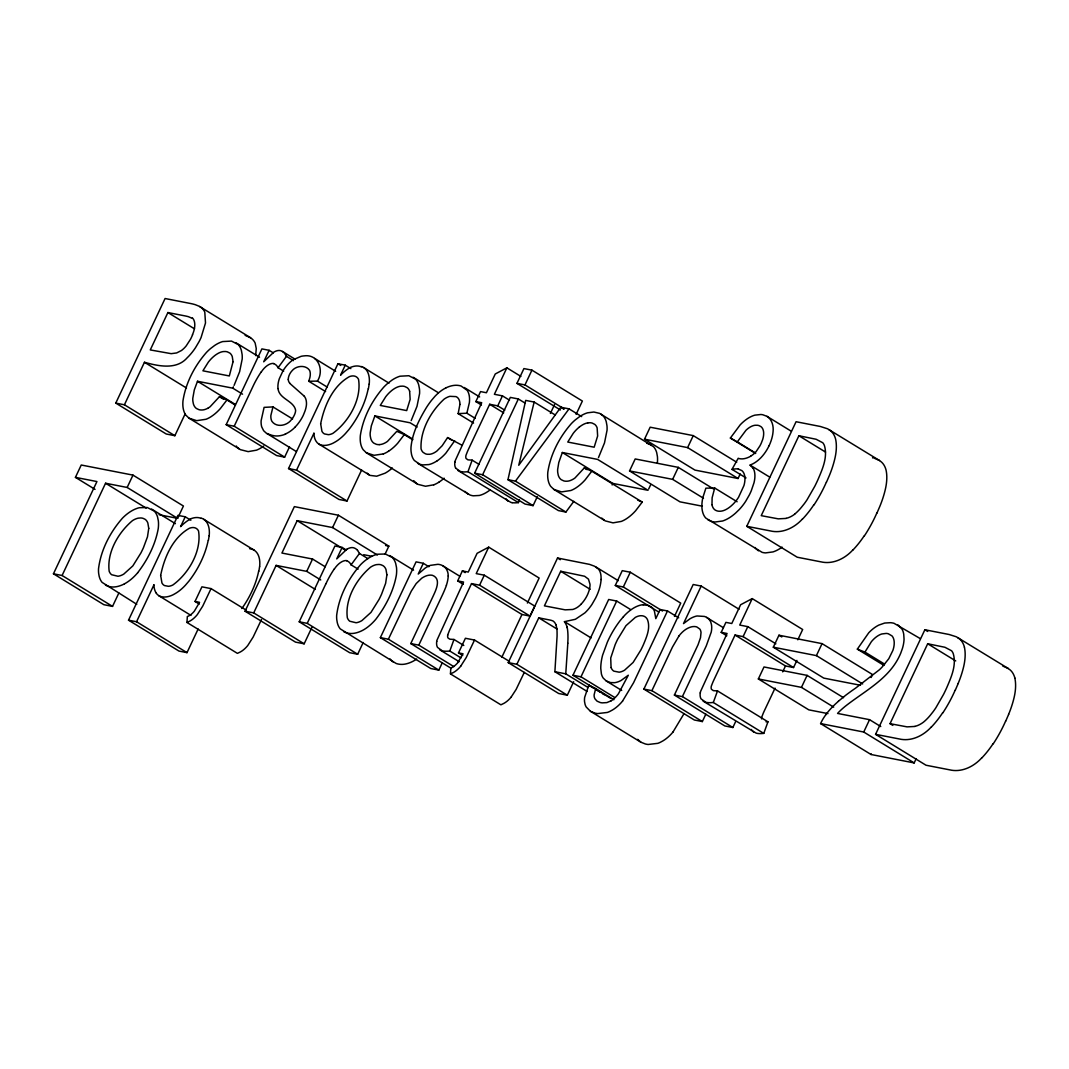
<?xml version="1.0" encoding="UTF-8"?>
<svg xmlns="http://www.w3.org/2000/svg" width="1069" height="1069" viewBox="0 0 1069 1069"><rect width="100%" height="100%" fill="white"/><g stroke="black" fill="none" stroke-linecap="round" stroke-linejoin="round"><path stroke-width="1.5" d="M459.911 404.456L458.147 413.623L473.567 423.07M601.045 579.505L601.085 577.714A25.803 13.991 -58.5 0 0 598.44 569.042L594.551 566.223L589.553 564.379L557.537 558.018L508.229 662.606L558.686 693.5L567.318 695.197L573.679 681.715M261.491 619.512L253.166 637.03L247.714 645.596A19.282 10.449 -58.5 0 1 240.538 651.863L237.412 653.373L186.968 622.465L187.329 616.546A13.87 7.523 -58.5 0 0 194.304 611.241L199.569 602.341L195.026 601.446L201.921 586.828L211.047 588.605L246.084 610.065M511.209 697.068A19.282 10.449 -58.5 0 1 504.007 703.308L500.893 704.818L450.45 673.911L450.811 667.991A13.87 7.523 -58.5 0 0 457.773 662.686M588.177 687.567L565.755 673.831L567.826 643.15M587.122 691.456L554.891 671.72L557.056 636.523A121.305 65.757 -58.5 0 0 557.069 632.634A55.588 30.132 -58.5 0 0 556.829 628.438L555.987 624.79M657.355 462.81L657.488 461.18A35.21 19.082 -58.5 0 0 657.422 456.597L656.7 452.628A34.529 18.721 -58.5 0 0 653.493 446.695L599.615 413.369L593.883 412.033L587.522 412.821A35.357 19.175 -58.5 0 0 579.558 416.669L575.429 419.783A35.985 19.509 -58.5 0 0 571.34 423.631C559.421 437.168 550.602 454.098 547.836 472.004A35.277 19.122 -58.5 0 0 547.836 478.164A35.972 19.496 -58.5 0 0 548.303 480.863A34.93 18.935 -58.5 0 0 550.682 486.355L553.876 489.428L605.295 520.91L613.005 522.861L621.289 521.418A32.551 17.652 -58.5 0 0 626.474 518.732A33.901 18.373 -58.5 0 0 635.561 510.822L642.242 502.096L591.798 471.202L584.289 467.941L574.988 477.977A19.055 10.329 -58.5 0 1 573.158 479.193A21.166 11.478 -58.5 0 1 566.73 481.224L565.595 481.21A29.157 15.808 -58.5 0 1 563.764 480.89L561.292 479.727A22.877 12.4 -58.5 0 1 558.218 475.05L557.737 472.498A23.825 12.908 -58.5 0 1 557.644 469.532L558.78 462.53L562.334 452.508L597.598 459.403L648.041 490.297L612.791 483.415L562.334 452.508M209.136 535.743L208.442 540.299M259.593 566.65L258.885 571.207M369.139 384.118L368.444 388.675M255.678 355.603L256.253 348.521L255.157 343.096A36.132 19.589 -58.5 0 0 249.518 337.296L245.763 335.599A152.145 82.487 -58.5 0 0 245.148 335.412M573.839 501.334L565.889 512.051L558.406 510.581L507.962 479.687L525.694 400.407L534.153 402.051L555.172 414.932M534.153 402.051L518.746 465.269L560.811 407.262L569.055 408.866L581.67 416.603M737.116 501.762L714.693 488.025L712.128 497.78L711.981 504.675M458.147 413.623L466.846 413.222L469.385 402.612A29.317 15.901 -58.5 0 0 467.153 390.319L461.1 386.029A50.55 27.406 -58.5 0 0 458.507 385.441A41.718 22.609 -58.5 0 0 445.826 387.913M288.283 379.321A8.298 4.503 -58.5 0 1 292.131 370.662C296.193 365.665 305.587 364.623 309.475 370.221A13.817 7.496 -58.5 0 1 309.983 371.531A14.712 7.977 -58.5 0 1 309.85 377.758L308.781 381.272L317.426 381.085C324.375 370.328 318.268 353.719 303.984 355.897A40.154 21.768 -58.5 0 0 301.057 356.351L293.24 359.718A23.251 12.601 -58.5 0 0 287.748 364.516L286.866 365.504A21.58 11.706 -58.5 0 0 282.938 370.943L279.343 378.68A21.006 11.398 -58.5 0 0 278.1 383.865L277.967 385.107A19.616 10.637 -58.5 0 0 278.02 388.582M292.585 418.941L272.956 406.915L270.885 415.413A17.211 9.327 -58.5 0 0 270.938 418.126A16.837 9.127 -58.5 0 0 272.007 421.453C276.791 427.988 287.294 425.609 291.516 419.556A11.011 5.973 -58.5 0 0 293.04 417.458A11.385 6.173 -58.5 0 0 294.777 414.077L295.138 413.048A8.218 4.463 -58.5 0 0 295.619 410.242C293.734 400.608 279.103 399.044 278.02 388.582M461.688 471.79A54.519 29.558 -58.5 0 0 467.981 471.656L472.151 460.151L479.153 464.44M463.799 645.476L453.991 639.476L449.795 651.034L461.006 657.903M512.131 502.684A54.519 29.558 -58.5 0 0 518.425 502.564L519.454 499.731M717.513 690.921L713.317 702.493L763.774 733.401L767.956 721.829L717.513 690.921L713.33 690.641L711.46 689.278A6.12 3.314 -58.5 0 1 711.246 686.512A4.316 2.338 -58.5 0 1 711.366 686.031L712.769 682.423A70.688 38.324 -58.5 0 1 714.159 679.363L735.044 635.053L743.102 636.63L793.545 667.537L796.913 660.401M673.016 732.024A29.117 15.781 -58.5 0 1 662.927 740.884L660.375 742.274A33.78 18.307 -58.5 0 1 657.782 743.343L648.148 744.478A65.369 35.437 -58.5 0 1 645.329 743.971L640.879 742.193L590.435 711.299L586.213 707.01A30.747 16.663 -58.5 0 1 585.117 704.538L584.543 701.692A20.485 11.104 -58.5 0 1 584.676 697.322L588.752 685.189L595.674 688.556L594.137 694.81A10.69 5.799 -58.5 0 0 594.417 697.509A16.81 9.113 -58.5 0 0 595.045 698.952L597.103 701.184L600.257 702.533A45.513 24.667 -58.5 0 0 602.261 702.867L606.871 702.6L611.161 700.77M958.185 683.519L955.272 690.267M1008.628 714.413L1005.715 721.161M192.58 334.771L191.899 336.374A30.213 16.382 -58.5 0 1 190.442 339.381L186.22 345.875A17.705 9.608 -58.5 0 1 181.383 350.552L176.639 352.944L171.174 353.665L150.275 349.924L167.9 312.549L185.311 315.956A138.689 75.191 -58.5 0 1 188.411 316.691L192.206 318.308M242.556 394.167L232.748 388.154L197.484 381.272L194.291 389.971L192.794 398.296A23.825 12.908 -58.5 0 0 192.888 401.263L193.369 403.815A22.877 12.4 -58.5 0 0 196.429 408.492L198.914 409.654A29.157 15.808 -58.5 0 0 200.745 409.975L201.867 410.002A21.166 11.478 -58.5 0 0 208.308 407.984M417.124 427.079L410.122 422.789L374.858 415.908L371.304 425.916L370.168 432.932A23.825 12.908 -58.5 0 0 370.248 435.885L370.743 438.45A22.877 12.4 -58.5 0 0 373.803 443.127L376.288 444.29A29.157 15.808 -58.5 0 0 378.119 444.61L379.241 444.637M612.136 484.965L612.791 483.415M826.457 482.239L829.384 475.491A72.518 39.312 -58.5 0 0 834.862 458.601A48.399 26.244 -58.5 0 0 835.611 439.159A40.809 22.128 -58.5 0 0 828.983 429.685M876.914 513.147L879.827 506.399A72.518 39.312 -58.5 0 0 885.306 489.508A48.399 26.244 -58.5 0 0 886.054 470.053A40.809 22.128 -58.5 0 0 879.44 460.592M650.767 484.564L648.696 488.987M95.047 489.375L75.431 477.362L81.244 465.015L132.984 475.117L183.427 506.025L177.614 518.358L159.107 514.75M115.773 403.107L165.08 298.518L191.257 303.649A152.145 82.487 -58.5 0 1 195.306 304.692L199.155 306.255A36.132 19.589 -58.5 0 1 204.794 312.095L205.502 322.985L201.079 337.523A44.551 24.159 -58.5 0 1 199.008 341.746L195.44 347.772A34.836 18.881 -58.5 0 1 187.062 357.915C176.278 370.181 157.985 366.039 144.449 362.271L124.418 404.79L115.773 403.107L166.23 434.001L174.862 435.698L185.231 413.703M118.846 593.001L112.539 606.39L103.893 604.707L53.45 573.799L96.932 481.558L75.431 477.362M53.45 573.799L62.082 575.496L105.564 483.241L127.158 487.464L177.614 518.358M127.158 487.464L132.984 475.117M198.126 629.04L186.995 652.638L178.991 651.074L128.534 620.18L177.935 515.378L185.244 516.795L190.843 520.229M289.499 446.842L284.648 457.131L276.63 455.568L226.187 424.66L261.905 348.895L269.107 350.311L273.317 352.877M185.244 516.795L180.594 526.643A32.952 17.866 -58.5 0 1 190.523 518.999M128.534 620.18L136.551 621.744L153.936 584.85M269.107 350.311L263.696 361.79L273.811 352.155A16.289 8.833 -58.5 0 1 280.172 350.565A25.349 13.737 -58.5 0 1 284.501 353.238L286.452 356.338L293.454 360.627M226.187 424.66L234.205 426.224L252.899 386.564A56.59 30.68 -58.5 0 1 261.264 371.812M211.047 588.605L202.722 606.136L197.257 614.702A19.282 10.449 -58.5 0 1 190.082 620.969L186.968 622.465M361.616 470.026L347.011 501.014L338.993 499.45L288.55 468.543L337.938 363.741L345.247 365.17L350.846 368.605M340.61 375.019L345.247 365.17M288.55 468.543L296.554 470.119L313.939 433.226M311.854 627.476L304.157 643.805L295.512 642.122L245.068 611.214L294.363 506.626L338.405 515.231L388.849 546.125L384.974 554.357M245.068 611.214L253.7 612.911L276.109 565.394L306.736 571.367L320.74 579.959M377.424 555.038L332.579 527.565L297.182 520.656L281.922 553.047L312.549 559.034L325.163 566.757M306.736 571.367L312.549 559.034M332.579 527.565L338.405 515.231M363.206 642.509L357.674 654.255L349.657 652.691L299.213 621.797L334.918 546.018L342.133 547.435L346.343 550.014M342.133 547.435L336.722 558.913L346.824 549.279M299.213 621.797L307.217 623.361L325.925 583.687M481.438 405.017L475.839 401.583L480.542 391.588L486.422 392.737L495.268 373.976L506.866 367.83L520.884 376.408M504.742 410.149L497.74 405.859L489.682 404.282L468.797 448.579A70.688 38.324 -58.5 0 0 467.407 451.639L466.004 455.26A4.316 2.338 -58.5 0 0 465.897 455.728A6.12 3.314 -58.5 0 0 466.097 458.494L467.968 459.857L472.151 460.151M506.866 367.83L494.386 394.287L502.443 395.864L509.459 400.153M442.312 662.713L438.824 670.103L430.82 668.539L380.364 637.632L416.082 561.866L423.297 563.283L428.896 566.717M423.297 563.283L418.22 574.053L425.034 568.187A28.529 15.46 -58.5 0 1 430.299 565.381L437.916 564.312A35.892 19.456 -58.5 0 1 446.495 569.216L447.123 570.592A20.004 10.837 -58.5 0 1 448.205 575.977M497.74 405.859L502.443 395.864M380.364 637.632L388.381 639.209L411.271 591.17L416.188 583.567L421.694 578.249A23.197 12.574 -58.5 0 1 430.259 575.109L430.914 575.135A27.34 14.819 -58.5 0 1 432.611 575.389C442.005 579.091 435.297 591.344 432.504 597.491L410.777 643.578L451.412 668.472M537.279 496.724L533.084 505.637L525.066 504.074L474.623 473.166L510.327 397.401L518.345 398.964L525.347 403.267M560.397 409.962L516.955 383.357L523.917 368.578L531.934 370.141L582.378 401.049L576.111 414.344M474.623 473.166L482.627 474.743L518.345 398.964M516.955 383.357L524.973 384.92L531.934 370.141M410.777 643.578L418.794 645.141L442.673 594.417A109.345 59.276 -58.5 0 0 444.544 590.182L445.84 586.975A20.872 11.318 -58.5 0 0 446.414 585.277M463.278 584.329L457.679 580.895L462.383 570.913L468.262 572.062L477.108 553.301L488.707 547.154L539.15 578.048L527.378 603.05M550.388 413.436L554.544 404.603M488.707 547.154L476.226 573.612L484.284 575.189L534.741 606.096L530.024 616.078L479.58 585.184L471.523 583.607L450.637 627.904A70.688 38.324 -58.5 0 0 449.247 630.964L447.844 634.585A4.316 2.338 -58.5 0 0 447.737 635.053M479.58 585.184L484.284 575.189M462.703 655.471L458.507 652.892L465.403 638.273L474.529 640.05L509.552 661.511M474.529 640.05L466.191 657.582L460.739 666.147M501.789 657.328L521.966 614.501L530.024 616.078M508.229 662.606L516.875 664.29L538.763 617.842L549.586 619.967A51.673 28.008 -58.5 0 1 553.034 620.995L553.354 621.236A23.491 12.734 -58.5 0 1 555.96 624.817M581.202 604.052A19.362 10.49 -58.5 0 0 587.068 595.633A21.554 11.679 -58.5 0 0 588.164 593.175L589.099 590.556A16.93 9.18 -58.5 0 0 589.994 584.249L588.458 579.144L584.623 576.258L560.717 571.26L544.415 605.856L565.14 609.838L572.623 609.49A22.743 12.32 -58.5 0 0 573.692 609.156A17.852 9.674 -58.5 0 0 581.215 604.105M524.278 672.414L516.153 689.398L511.182 697.041M702.346 506.198L679.991 501.842L629.547 470.935L635.2 458.948L678.294 467.367L713.33 488.827M740.176 474.008L738.064 478.498L694.957 470.093L644.513 439.185L650.166 427.199L693.26 435.618L736.701 462.222M603.798 694.128L572.971 675.247L608.675 599.482L616.693 601.045L630.71 609.624M658.745 612.029L615.303 585.424L622.265 570.659L630.282 572.222L680.726 603.116L674.459 616.412M629.547 470.935L672.642 479.353L678.294 467.367M644.513 439.185L687.608 447.604L693.26 435.618M572.971 675.247L580.988 676.811L616.693 601.045M615.303 585.424L623.321 586.988L630.282 572.222M678.708 617.829L667.497 610.96L633.583 682.717L622.559 701.09M705.847 714.159L702.346 721.562L694.342 719.998L643.885 689.091L693.193 584.502L701.197 586.066L739.04 609.25M643.885 689.091L651.903 690.654L672.481 647.039L678.895 636.095M701.197 586.066L683.519 623.601L689.893 618.844A30.894 16.743 -58.5 0 1 697.041 615.971L704.444 616.439A32.15 17.438 -58.5 0 1 710.765 621.998L710.898 622.639A21.46 11.639 -58.5 0 1 711.246 632.073L706.275 645.89L682.396 696.614L674.392 695.05L698.07 644.701L700.516 637.699L701.023 632.501A14.725 7.977 -58.5 0 0 699.741 628.986L696.841 626.968A27.113 14.699 -58.5 0 0 695.719 626.675A23.732 12.868 -58.5 0 0 687.621 628.331A19.202 10.409 -58.5 0 0 678.868 636.055M852.781 550.027C844.791 558.753 832.738 564.673 820.778 561.813L797.22 557.216L746.777 526.309L796.071 421.721L820.391 426.491L827.553 428.789L879.493 460.498L874.843 458.467M794.614 514.189A32.725 17.745 -58.5 0 0 801.429 507.294L804.235 503.793A50.35 27.3 -58.5 0 0 807.042 499.798L814.752 486.342A106.953 57.993 -58.5 0 0 817.785 480.008C822.328 469.411 827.834 457.465 824.48 445.746A25.041 13.576 -58.5 0 0 822.769 442.753L816.128 439.265L798.89 435.751L761.235 515.659L778.272 518.853L786.196 518.425M726.8 635.788L721.201 632.354L725.904 622.372L731.784 623.508L740.63 604.747L752.229 598.6L802.672 629.507L797.821 639.797M752.229 598.6L739.748 625.071L747.806 626.648L775.84 643.805M743.102 636.63L747.806 626.648M674.392 695.05L724.835 725.945L732.853 727.508L735.672 721.508M827.954 713.598L808.805 709.856L758.349 678.949L764.001 666.962L807.095 675.381L843.535 697.696M860.478 685.269L823.771 678.107L773.315 647.199L778.967 635.227L822.061 643.632L872.518 674.539L871.101 677.532M775.052 688.115L764.602 710.257A70.688 38.324 -58.5 0 0 763.213 713.317L761.823 716.938A4.316 2.338 -58.5 0 0 761.703 717.406A6.12 3.314 -58.5 0 0 761.596 718.929M782.708 671.866L785.488 665.96L793.545 667.537M758.349 678.949L801.456 687.367L807.095 675.381M773.315 647.199L816.409 655.618L822.061 643.632M825.736 714.854A25.669 13.91 -58.5 0 0 820.591 723.593L863.739 732.024L869.551 719.678L880.762 726.546M981.583 758.041C973.605 766.767 961.539 772.687 949.579 769.827L926.021 765.23L875.578 734.336L924.872 629.748L949.192 634.518L956.354 636.803L1008.294 668.513L1004.339 666.722M892.842 725.397L890.036 723.673L927.692 643.765L944.929 647.279L951.57 650.767A25.041 13.576 -58.5 0 1 953.294 653.774C956.635 665.479 951.129 677.425 946.599 688.022A106.953 57.993 -58.5 0 1 943.566 694.356L935.843 707.812A50.35 27.3 -58.5 0 1 933.037 711.807L930.244 715.335A32.725 17.745 -58.5 0 1 923.416 722.203A26.712 14.485 -58.5 0 1 915.037 726.319M820.591 723.593L871.048 754.5L914.182 762.919L916.12 758.803M234.098 385.388L239.63 371.691L242.195 359.037A35.21 19.082 -58.5 0 0 242.115 354.467L241.394 350.485A34.529 18.721 -58.5 0 0 238.2 344.565L231.505 341.091L222.673 341.572A35.357 19.175 -58.5 0 0 214.709 345.421L210.58 348.534A35.985 19.509 -58.5 0 0 206.491 352.396C194.571 365.919 185.752 382.862 182.986 400.768A35.277 19.122 -58.5 0 0 182.986 406.915A35.972 19.496 -58.5 0 0 183.454 409.627A34.93 18.935 -58.5 0 0 185.832 415.119L189.026 418.193L240.445 449.675L248.155 451.626L256.426 450.183A32.551 17.652 -58.5 0 0 261.624 447.497A33.901 18.373 -58.5 0 0 263.696 446.067M411.191 420.598L417.004 406.327L419.569 393.673A35.21 19.082 -58.5 0 0 419.489 389.089L418.767 385.121A34.529 18.721 -58.5 0 0 415.574 379.188L408.866 375.727L400.047 376.208A35.357 19.175 -58.5 0 0 392.082 380.056L387.953 383.17A35.985 19.509 -58.5 0 0 383.865 387.031C371.945 400.554 363.126 417.498 360.36 435.404A35.277 19.122 -58.5 0 0 360.36 441.55A35.972 19.496 -58.5 0 0 360.814 444.263A34.93 18.935 -58.5 0 0 363.206 449.755L366.4 452.815L417.819 484.31L425.529 486.261L433.8 484.805M598.466 457.626L604.493 442.927L607.045 430.272A35.21 19.082 -58.5 0 0 606.965 425.703L606.243 421.721A34.529 18.721 -58.5 0 0 603.05 415.801L600.564 413.863M884.571 664.103L864.955 652.09L871.355 641.721A19.897 10.784 -58.5 0 1 875.725 637.365A20.351 11.037 -58.5 0 1 881.751 633.984L886.161 633.423A32.604 17.679 -58.5 0 1 888.286 633.757L891.96 635.881A20.217 10.957 -58.5 0 1 894.031 640.585A21.995 11.919 -58.5 0 1 894.192 642.095L894.219 642.857A18.841 10.209 -58.5 0 1 892.882 650.42L888.807 658.691L882.166 666.989A48.813 26.458 -58.5 0 1 879.359 669.795L855.521 688.182A209.35 113.501 -58.5 0 0 845.485 695.438L838.443 701.211M233.389 386.844L232.748 388.154M684.04 713.611L673.002 731.998M883.983 665.426L857.351 649.124L868.736 632.795A30.132 16.342 -58.5 0 1 874.322 627.85A31.642 17.157 -58.5 0 1 878.918 625.058L884.691 623.04L890.477 622.692A60.358 32.725 -58.5 0 1 893.951 623.267L920.329 638.634M461.701 445.065L447.59 437.582L442.205 445.693L436.847 451.078A19.469 10.556 -58.5 0 1 429.791 454.272L427.373 454.272A27.233 14.766 -58.5 0 1 425.395 453.791L423.15 452.401A20.405 11.064 -58.5 0 1 421.052 448.806C420.104 430.379 430.78 411.431 444.103 399.151A21.447 11.625 -58.5 0 1 449.929 396.332L455.995 396.612A18.066 9.795 -58.5 0 1 459.951 404.443M790.806 430.941L766.981 416.349L762.798 414.759A46.047 24.961 -58.5 0 0 760.847 414.505L754.848 415.146A32.311 17.518 -58.5 0 0 740.216 424.807L730.381 438.036L737.316 441.885L745.988 430.259A18.667 10.115 -58.5 0 1 747.979 428.535A19.015 10.316 -58.5 0 1 755.008 425.262L757.413 425.262A26.231 14.218 -58.5 0 1 759.11 425.649L760.981 426.651A17.946 9.728 -58.5 0 1 763.52 431.488A18.868 10.236 -58.5 0 1 763.654 432.825A17.091 9.274 -58.5 0 1 762.665 439.546L761.382 442.9A24.694 13.389 -58.5 0 1 759.899 445.92L756.304 451.332A14.953 8.111 -58.5 0 1 752.883 454.672L750.665 456.169M454.686 440.762L445.88 453.122A32.979 17.879 -58.5 0 1 439.546 459.095A34.074 18.467 -58.5 0 1 437.355 460.672M235.354 405.111L226.949 399.953L220.267 408.679A33.901 18.373 -58.5 0 1 211.181 416.603A32.551 17.652 -58.5 0 1 205.983 419.275L196.683 420.665L189.026 418.193M412.728 439.747L404.309 434.589L397.641 443.314A33.901 18.373 -58.5 0 1 388.555 451.238M591.798 471.202L585.117 479.914A33.901 18.373 -58.5 0 1 576.031 487.838A32.551 17.652 -58.5 0 1 570.833 490.511L561.532 491.9L553.876 489.428M286.452 356.338L278.074 367.709L283.673 371.143M358.102 569.136L351.086 564.846L359.465 553.461L357.54 550.335M226.949 399.953L219.439 396.706L210.139 406.728A19.055 10.329 -58.5 0 1 208.308 407.957M507.962 479.687L515.445 481.144L569.055 408.866M457.732 662.62L463.051 653.787L458.507 652.892M137.607 572.824C147.549 559.915 155.339 544.776 158.225 528.661A36.012 19.523 -58.5 0 0 158.346 520.857L157.531 516.902A35.985 19.509 -58.5 0 0 154.15 510.995L147.228 507.508L139.304 507.722A37.789 20.485 -58.5 0 0 129.643 512.145L128.387 513.026A33.393 18.106 -58.5 0 0 122.481 518.144C110.08 532.228 100.807 550.054 98.522 568.815A34.021 18.44 -58.5 0 0 98.655 573.358L99.123 576.057A35.518 19.255 -58.5 0 0 102.116 582.391L136.765 604.306M623.454 616.693L620.047 620.742A57.499 31.175 -58.5 0 0 607.326 642.242L602.595 655.19A45.726 24.787 -58.5 0 0 600.765 668.366L601.393 673.871A29.691 16.102 -58.5 0 0 603.223 678.08L606.283 680.98L621.69 690.427M802.325 519.12C794.347 527.845 782.294 533.778 770.321 530.905L746.777 526.309M931.139 727.147C923.148 735.873 911.095 741.792 899.136 738.933L875.578 734.336M782.094 547.141L780.771 548.063A37.027 20.07 -58.5 0 1 773.007 551.911L765.578 552.9A51.9 28.141 -58.5 0 1 762.13 552.352L705.834 518.104A34.382 18.641 -58.5 0 1 702.587 511.837A36.8 19.95 -58.5 0 1 701.986 508.309A34.275 18.587 -58.5 0 1 702.867 497.539L705.874 488.172L714.693 488.025M285.009 434.201L285.73 433.88M753.017 468.128L750.104 465.109L753.03 463.732A26.351 14.285 -58.5 0 0 761.008 457.612A25.162 13.643 -58.5 0 0 769.092 445.666M450.45 673.911L453.563 672.428A19.282 10.449 -58.5 0 0 460.752 666.174M383.357 453.911L374.056 455.3L366.4 452.815M915.011 726.452L907.073 726.867L890.036 723.673M587.91 422.843L590.061 422.736A28.302 15.34 -58.5 0 1 592.199 423.083L594.711 424.34A21.139 11.465 -58.5 0 1 597.13 427.841L597.638 435.992L594.164 447.203L567.759 442.045L573.211 433.373A23.732 12.868 -58.5 0 1 579.385 427.012M272.956 406.915L264.096 407.369L261.117 420.718A27.059 14.672 -58.5 0 0 261.678 426.772L263.602 430.673L266.168 433.065L296.38 451.572M643.11 604.867L648.121 605.361L651.556 607.139A28.943 15.688 -58.5 0 1 654.428 611.161L655.805 618.644L660.107 609.517L667.497 610.96M566.998 626.688A47.651 25.83 -58.5 0 0 564.405 621.677L575.403 619.285L584.903 612.871A28.516 15.46 -58.5 0 0 591.932 604.479L595.593 598.119A34.021 18.454 -58.5 0 0 601.112 579.465M453.991 639.476L449.808 639.182L448.005 637.952A6.12 3.314 -58.5 0 1 447.724 635.066M767.956 721.829L766.045 721.829M475.839 401.583L481.718 402.719L455.26 460.592A10.142 5.505 -58.5 0 0 454.913 462.142M385.588 545.497L388.849 546.125M363.727 554.704L371.771 556.268M457.679 580.895L463.558 582.044L437.087 639.917A10.142 5.505 -58.5 0 0 436.753 641.467M721.201 632.354L727.08 633.503L700.609 691.376A10.142 5.505 -58.5 0 0 700.275 692.912M869.551 719.678L837.548 713.424A47.744 25.883 -58.5 0 1 844.216 707.157A43.081 23.358 -58.5 0 1 845.258 706.288C864.474 691.122 888.566 679.176 899.457 656.019A36.76 19.923 -58.5 0 0 900.806 652.985L902.383 648.589A29.732 16.115 -58.5 0 0 904.053 639.155L903.733 634.264A31.282 16.957 -58.5 0 0 902.009 629.12L897.907 624.897M554.891 671.72L565.755 673.831M272.836 435.644L266.956 433.546M738.332 469.037L741.846 470.601A21.447 11.625 -58.5 0 1 744.665 475.785A22.983 12.467 -58.5 0 1 744.933 478.217A21.246 11.518 -58.5 0 1 743.944 485.567L738.545 497.299A23.024 12.481 -58.5 0 1 732.786 504.461L731.143 505.958A26.364 14.298 -58.5 0 1 728.604 507.935L727.762 508.497A22.756 12.334 -58.5 0 1 720.693 511.209L719.223 511.236A27.741 15.046 -58.5 0 1 717.205 510.942L715.642 510.327A20.565 11.144 -58.5 0 1 711.967 504.688M646.798 443.234L651.021 444.757M872.545 457.813L873.346 458.026M1002.909 666.254L1003.644 666.481M361.215 366.507L361.897 366.747M201.213 518.131L201.894 518.371A33.179 17.986 -58.5 0 1 209.203 535.716M251.656 549.038L252.351 549.279A33.179 17.986 -58.5 0 1 259.66 566.61M857.351 649.124L864.955 652.09M637.739 500.145L642.242 502.096M404.309 434.589L396.813 431.328L387.512 441.363A19.055 10.329 -58.5 0 1 385.682 442.579A21.166 11.478 -58.5 0 1 379.254 444.61M343.617 631.632L345.688 632.567A51.579 27.968 -58.5 0 0 348.815 633.329A42.145 22.85 -58.5 0 0 362.565 630.389A35.424 19.202 -58.5 0 0 375.767 619.352C385.655 606.39 393.499 591.291 396.372 575.149A36.012 19.523 -58.5 0 0 396.479 567.358L395.677 563.403A35.985 19.509 -58.5 0 0 392.296 557.497L385.374 554.009L377.451 554.223A37.789 20.485 -58.5 0 0 367.789 558.646L366.533 559.515A33.393 18.106 -58.5 0 0 360.627 564.646C348.227 578.73 338.953 596.542 336.668 615.316A34.021 18.44 -58.5 0 0 336.802 619.86L337.269 622.559A35.518 19.255 -58.5 0 0 340.263 628.893L396.145 663.461A51.579 27.968 -58.5 0 0 399.272 664.223A42.145 22.85 -58.5 0 0 413.008 661.283A35.424 19.202 -58.5 0 0 416.656 659.025M105.47 585.131L107.555 586.066A51.579 27.968 -58.5 0 0 110.682 586.828A42.145 22.85 -58.5 0 0 124.418 583.888M445.813 387.94A31.362 16.997 -58.5 0 0 435.043 396.225L431.582 400.26A49.575 26.872 -58.5 0 0 426.584 407.289C419.195 419.449 412.474 432.678 411.017 447.016A33.901 18.387 -58.5 0 0 411.084 451.532L411.498 454.218A33.981 18.427 -58.5 0 0 414.344 460.498L419.609 464.133A49.401 26.778 -58.5 0 0 422.87 464.908L428.883 464.574A32.979 17.879 -58.5 0 0 437.395 460.659M417.578 463.211L470.053 495.027A49.401 26.778 -58.5 0 0 473.313 495.802L479.326 495.468A32.872 17.826 -58.5 0 0 487.798 491.58A34.074 18.467 -58.5 0 0 489.99 490.003M606.283 680.98L610.546 682.583L614.595 682.69A28.328 15.367 -58.5 0 0 621.156 680.432L628.305 675.22L618.403 693.808A19.336 10.476 -58.5 0 1 611.161 700.823M590.435 711.299L594.885 713.076A65.369 35.437 -58.5 0 0 597.691 713.584L607.339 712.448A33.78 18.307 -58.5 0 0 609.931 711.366L612.484 709.99A29.117 15.781 -58.5 0 0 622.572 701.117M708.025 519.895L711.687 521.458A51.9 28.141 -58.5 0 0 715.134 521.993L722.564 521.004A37.027 20.07 -58.5 0 0 730.314 517.169L731.65 516.247A40.929 22.195 -58.5 0 0 735.592 513.08L739.267 509.525A33.406 18.106 -58.5 0 0 745.708 501.281L749.342 494.934A42.252 22.903 -58.5 0 0 751.28 490.751L754.019 482.72A26.11 14.164 -58.5 0 0 753.057 468.088M313.898 433.266A29.732 16.115 -58.5 0 0 315.97 441.069C319.791 447.724 329.212 445.599 334.637 442.299A34.382 18.641 -58.5 0 0 345.407 433.6L348.935 429.511A58.327 31.616 -58.5 0 0 368.19 388.769M318.749 444.036L370.008 475.384L376.676 476.213L385.081 473.193A34.382 18.641 -58.5 0 0 392.31 468.008M155.94 592.72C159.856 599.321 169.183 597.25 174.635 593.923A34.382 18.641 -58.5 0 0 185.405 585.224L188.919 581.135A58.327 31.616 -58.5 0 0 208.188 540.393M455.648 468.142L460.325 471.429A44.243 23.986 -58.5 0 0 461.701 471.736M457.759 470.373L510.768 502.336A44.243 23.986 -58.5 0 0 512.158 502.644M700.222 692.939A14.244 7.724 -58.5 0 0 701.05 698.872L705.687 702.213A44.243 23.986 -58.5 0 0 707.063 702.52A54.519 29.558 -58.5 0 0 713.344 702.44M703.121 701.144L756.13 733.107A44.243 23.986 -58.5 0 0 757.52 733.414A54.519 29.558 -58.5 0 0 763.787 733.334M436.7 641.494A14.244 7.724 -58.5 0 0 437.528 647.413L442.165 650.754A44.243 23.986 -58.5 0 0 443.541 651.061A54.519 29.558 -58.5 0 0 449.822 650.981M798.89 435.751L825.522 452.067M737.316 441.885L755.542 453.042M730.381 438.036L755.609 453.483M750.104 465.109L769.72 477.121M746.015 477.937L731.998 469.358L738.211 458.267L738.96 458.534A14.485 7.857 -58.5 0 0 739.427 458.654A30.173 16.356 -58.5 0 0 750.665 456.249M687.608 447.604L738.064 478.498M924.872 629.748L927.678 631.458M524.973 384.92L564.205 408.946M560.811 407.262L563.617 408.986M672.642 479.353L703.469 498.234M927.692 643.765L955.726 660.936M464.24 387.499L479.647 396.933M489.682 404.282L503.699 412.861M584.289 467.941L587.095 469.652M413.088 377.25L438.317 392.711M466.846 413.222L475.251 418.38M363.781 367.683L388.996 383.143M816.409 655.618L862.656 683.946M337.938 363.741L340.744 365.464M778.967 635.227L781.773 636.937M447.59 437.582L451.786 440.161M515.445 481.144L565.889 512.051M314.647 358.422L335.666 371.304M282.51 351.501L295.124 359.224M482.627 474.743L533.084 505.637M199.662 306.549L250.614 337.751M706.609 617.428L723.432 627.73M735.044 635.053L785.488 665.96M467.955 471.723L518.412 502.617M374.858 415.908L412.701 439.078M317.426 381.085L327.234 387.098M308.781 381.272L325.591 391.575M801.456 687.367L833.686 707.117M235.714 342.628L259.54 357.22M595.861 566.958L618.283 580.694M863.739 732.024L914.182 762.919M623.321 586.988L662.553 611.027M167.9 312.549L194.518 328.851M557.537 558.018L560.33 559.728M560.717 571.26L590.155 589.286M197.484 381.272L235.327 404.456M219.439 396.706L223.635 399.272M144.449 362.271L186.5 388.02M564.459 621.61L591.077 637.926M682.396 696.614L732.853 727.508M234.205 426.224L284.648 457.131M462.383 570.913L465.189 572.623M538.763 617.842L556.976 629M296.554 470.119L347.011 501.014M651.903 690.654L702.346 721.562M442.967 565.929L459.777 576.218M471.523 583.607L521.966 614.501M389.717 555.559L413.543 570.151M580.988 676.811L614.608 697.416M595.674 688.556L613.887 699.714M606.604 695.839L610.8 698.418M588.752 685.189L592.961 687.755M595.754 689.478L599.963 692.044M602.769 693.768L605.562 695.478M124.418 404.79L174.862 435.698M359.465 553.461L367.87 558.619M297.182 520.656L344.833 549.84M516.875 664.29L567.318 695.197M439.6 649.685L459.216 661.711M418.794 645.141L453.831 666.602M203.765 519.32L254.222 550.214M276.109 565.394L315.342 589.42M388.381 639.209L438.824 670.103M151.571 509.058L175.396 523.65M105.564 483.241L146.212 508.136M307.217 623.361L357.674 654.255M253.7 612.911L304.157 643.805M195.026 601.446L199.235 604.025M158.746 595.674L190.977 615.41M62.082 575.496L112.539 606.39M136.551 621.744L186.995 652.638M468.035 494.119L464.788 491.393M640.879 742.193L637.632 739.347M766.981 416.349C772.099 419.489 773.689 426.077 773.061 431.716A29.277 15.875 -58.5 0 1 769.119 445.679M369.206 474.943L367.188 473.166M508.203 501.267L506.479 499.691M753.565 732.038L751.454 729.82A14.244 7.724 -58.5 0 1 751.32 729.446M758.469 550.802L756.277 549.012A34.382 18.641 -58.5 0 1 755.088 547.515M604.319 520.322L601.82 518.131M416.843 483.722L413.65 480.649M239.469 449.087L237.732 447.697M393.125 661.965L390.719 659.8A35.518 19.255 -58.5 0 1 390.051 658.918M289.766 383.317L290.046 383.597A66.585 36.105 -58.5 0 0 290.688 384.185L304.358 396.265M236.276 446.014L236.971 446.895M611.067 667.537L610.72 657.996L615.196 644.567A75.204 40.769 -58.5 0 1 617.655 639.275L625.98 625.659L635.347 617.388A19.803 10.743 -58.5 0 1 640.612 615.717L642.001 615.757A23.144 12.547 -58.5 0 1 643.952 616.225L644.54 616.492A20.364 11.037 -58.5 0 1 647.547 619.82C650.62 628.184 646.585 637.044 643.391 644.741A71.97 39.018 -58.5 0 1 640.879 649.965L633.115 662.459L624.577 670.196A20.511 11.118 -58.5 0 1 619.165 672.187L613.847 671.145A20.324 11.024 -58.5 0 1 611.067 667.537M409.641 391.241L410.149 399.378L406.688 410.59L380.283 405.432L385.722 396.759A23.732 12.868 -58.5 0 1 391.909 390.399A24.707 13.389 -58.5 0 1 393.526 389.21A22.289 12.08 -58.5 0 1 400.434 386.23L402.585 386.136A28.302 15.34 -58.5 0 1 404.723 386.484L407.236 387.726A21.139 11.465 -58.5 0 1 409.641 391.241M566.944 626.728L567.211 627.837M192.447 317.974A19.082 10.343 -58.5 0 1 192.46 334.757M261.344 371.878A14.872 8.071 -58.5 0 1 273.651 363.447M273.557 363.674A21.033 11.412 -58.5 0 1 278.007 367.776M284.982 434.348A44.243 23.986 -58.5 0 1 272.902 435.524M295.178 427.092A26.805 14.525 -58.5 0 1 285.744 433.827M295.151 427.012A24.614 13.349 -58.5 0 0 303.249 415.4L304.839 411.458A19.362 10.503 -58.5 0 0 306.496 404.015A22.021 11.933 -58.5 0 0 304.331 396.305M289.846 383.223A13.309 7.216 -58.5 0 1 288.216 379.375M340.637 375.085A32.952 17.866 -58.5 0 1 350.538 367.375A30.948 16.77 -58.5 0 1 361.081 366.761M361.963 366.64A33.179 17.986 -58.5 0 1 369.219 384.092M438.998 482.132A32.551 17.652 -58.5 0 1 433.8 484.805M444.116 478.19A33.901 18.373 -58.5 0 1 438.998 482.132M388.555 451.225A32.551 17.652 -58.5 0 1 383.357 453.911M506.131 498.996A14.244 7.724 -58.5 0 1 505.958 498.675M455.688 468.102A14.244 7.724 -58.5 0 1 454.859 462.169M579.385 427.012A24.707 13.389 -58.5 0 1 581.015 425.823A22.289 12.08 -58.5 0 1 587.91 422.843M731.971 469.465A43.642 23.665 -58.5 0 1 738.372 468.93M864.34 535.609A58.848 31.896 -58.5 0 1 852.821 550.134M876.794 513.133A84.919 46.034 -58.5 0 1 864.5 535.729M813.883 504.702A58.848 31.896 -58.5 0 1 802.378 519.24M826.337 482.226A84.919 46.034 -58.5 0 1 814.057 504.835M794.614 514.269A26.712 14.485 -58.5 0 1 786.236 518.305M137.62 572.85A35.424 19.202 -58.5 0 1 124.432 583.848M258.631 571.287A58.327 31.616 -58.5 0 1 241.835 608.528M249.585 548.664A30.948 16.77 -58.5 0 1 250.854 549.012M155.967 592.694A29.732 16.115 -58.5 0 1 153.896 584.89M190.563 518.866A30.948 16.77 -58.5 0 1 201.079 518.385M325.965 583.701A56.59 30.68 -58.5 0 1 334.276 568.935M334.37 569.002A14.872 8.071 -58.5 0 1 346.677 560.57M346.583 560.797A21.033 11.412 -58.5 0 1 351.033 564.9M357.514 550.361A25.349 13.737 -58.5 0 0 353.198 547.689A16.289 8.833 -58.5 0 0 346.824 549.279M448.232 575.977A28.168 15.273 -58.5 0 1 446.388 585.291M567.292 627.77A81.712 44.297 -58.5 0 1 567.746 643.191M623.441 616.666A33.433 18.133 -58.5 0 1 643.164 604.707M871.048 754.5A25.669 13.91 -58.5 0 1 871.302 753.912M825.669 714.787A54.786 29.705 -58.5 0 1 838.457 701.304M993.141 743.623A58.848 31.896 -58.5 0 1 981.623 758.148M1005.595 721.147A84.919 46.034 -58.5 0 1 993.301 743.743M1008.601 714.413A72.518 39.312 -58.5 0 0 1014.107 697.522A48.399 26.244 -58.5 0 0 1014.855 678.08M1008.241 668.606A40.809 22.128 -58.5 0 1 1014.869 678.053M942.684 712.716A58.848 31.896 -58.5 0 1 931.179 727.254M955.151 690.253A84.919 46.034 -58.5 0 1 942.858 712.849M958.145 683.519A72.518 39.312 -58.5 0 0 963.663 666.628A48.399 26.244 -58.5 0 0 964.412 647.173M957.797 637.712A40.809 22.128 -58.5 0 1 964.425 647.159M148.751 528.34L147.482 536.838L143.46 547.649A71.409 38.711 -58.5 0 1 140.894 552.98L132.823 565.915L123.75 574.12A21.901 11.866 -58.5 0 1 117.951 576.244L111.657 574.734A21.928 11.893 -58.5 0 1 109.185 571.287C106.686 552.446 118.325 532.549 132.436 520.656A22.102 11.986 -58.5 0 1 138.329 518.144L140.694 517.957A27.487 14.899 -58.5 0 1 142.939 518.305L144.836 519.146A21.968 11.906 -58.5 0 1 147.829 522.968L148.751 528.34M386.898 574.841L385.628 583.34L381.593 594.15A71.409 38.711 -58.5 0 1 379.041 599.482L370.956 612.417L361.897 620.608A21.901 11.866 -58.5 0 1 356.084 622.746L349.79 621.236A21.928 11.893 -58.5 0 1 347.331 617.788C344.833 598.947 356.471 579.051 370.582 567.158A22.102 11.986 -58.5 0 1 376.475 564.632L378.84 564.459A27.487 14.899 -58.5 0 1 381.072 564.806L382.983 565.648A21.968 11.906 -58.5 0 1 385.976 569.47L386.898 574.841M233.055 361.696L229.314 375.954L202.91 370.809L208.348 362.124A23.732 12.868 -58.5 0 1 214.535 355.777A24.707 13.389 -58.5 0 1 216.165 354.574A22.289 12.08 -58.5 0 1 223.06 351.594L225.212 351.501A28.302 15.34 -58.5 0 1 227.35 351.848L229.862 353.091A21.139 11.465 -58.5 0 1 232.267 356.605L233.055 361.696M160.657 575.403L161.927 582.912A19.202 10.409 -58.5 0 0 164.492 585.558L168.367 586.306A19.483 10.57 -58.5 0 0 172.897 584.97C188.879 573.305 201.76 551.029 198.54 530.999A18.694 10.129 -58.5 0 0 195.48 528.033A20.244 10.971 -58.5 0 0 193.609 527.578A18.24 9.888 -58.5 0 0 189.32 528.313C172.724 537.68 164.252 557.483 160.657 575.403M320.66 423.778L321.929 431.288A19.202 10.409 -58.5 0 0 324.495 433.934L328.37 434.682A19.483 10.57 -58.5 0 0 332.9 433.346C348.882 421.667 361.763 399.405 358.543 379.375A18.694 10.129 -58.5 0 0 355.483 376.408A20.244 10.971 -58.5 0 0 353.612 375.954A18.24 9.888 -58.5 0 0 349.322 376.689C332.726 386.056 324.254 405.859 320.66 423.778"/></g></svg>
